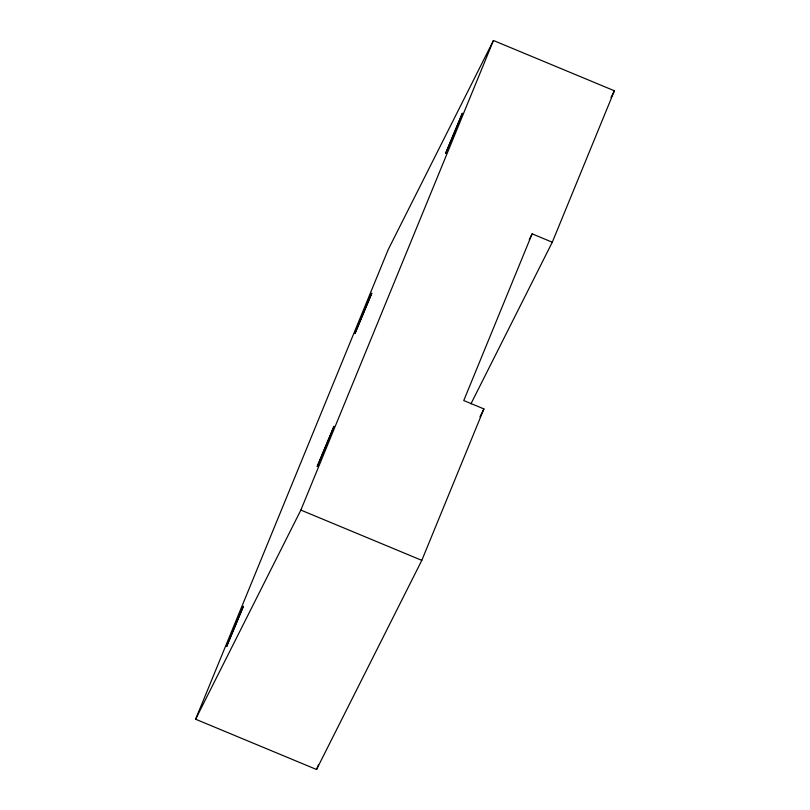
<?xml version="1.0" encoding="UTF-8"?>
<svg xmlns="http://www.w3.org/2000/svg" width="810" height="810" viewBox="0 0 810 810"><rect width="100%" height="100%" fill="white"/><g stroke="black" fill="none" stroke-linecap="round" stroke-linejoin="round"><path stroke-width="1.21" d="M552.288 242.22L532.129 233.837L463.755 400.545L483.914 408.918L421.808 560.358L316.548 769.5L195.605 719.219L388.192 249.642L493.452 40.5L614.395 90.781L552.288 242.22L470.924 403.876M195.605 719.219L300.864 510.077L493.452 40.5M316.548 769.5L318.462 764.842M529.284 239.487L532.129 233.837M610.983 97.564L614.395 90.781M479.935 416.836L483.914 408.918M300.864 510.077L421.808 560.358M226.871 645.742L226.658 646.522L243.435 606.204L226.871 645.742M317.439 465.791L317.226 466.57L334.003 426.252L317.439 465.791M355.266 332.687L355.053 333.467L371.83 293.149L355.266 332.687M445.834 152.736L445.621 153.515L462.388 113.197L445.834 152.736"/></g></svg>
